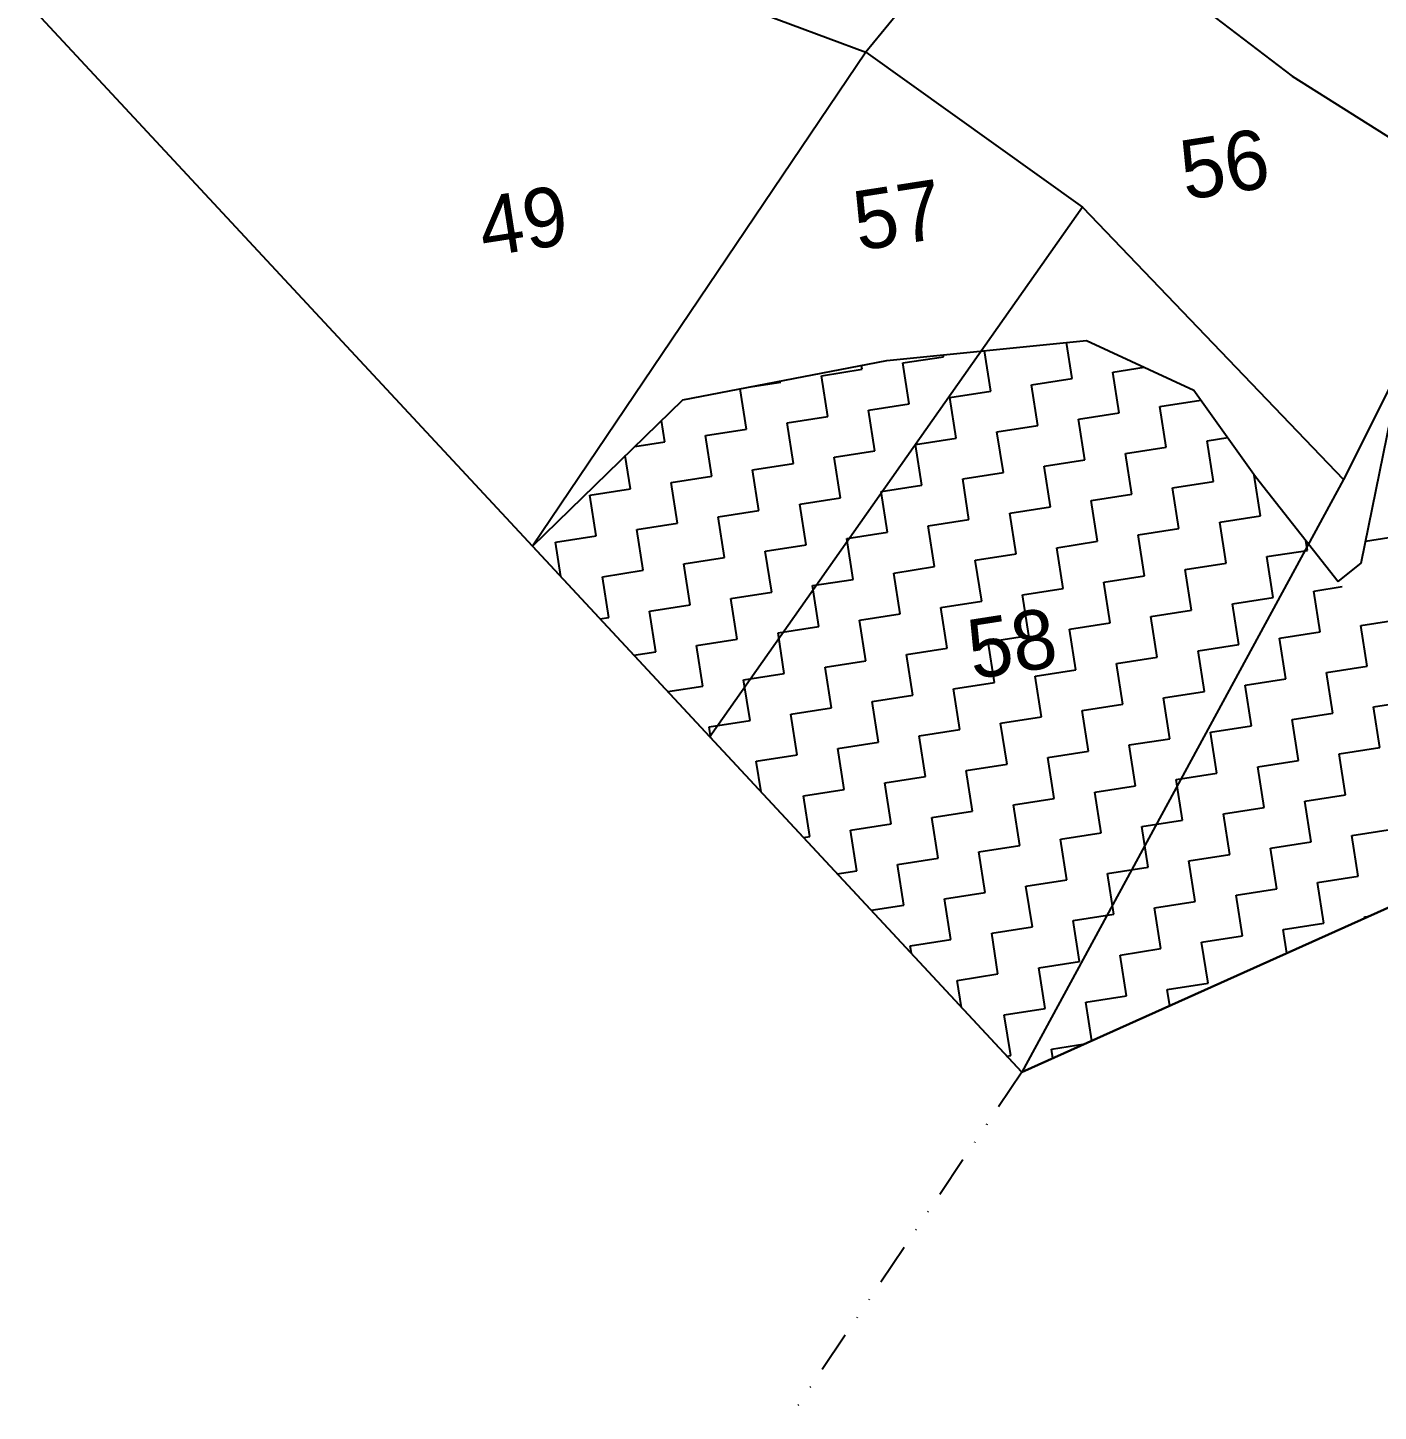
# Model space of a CAD drawing. Header units: metres. Extents: x 288488 to 290462, y 1999122 to 2001536.
# Drawn here: x 288974.5 to 289137, y 1999122.4 to 1999288.9 of the extents above; entities that cross this region are included whole.
import ezdxf
from ezdxf.enums import TextEntityAlignment as Align

# ---------------------------------------------------------------- set-up
doc = ezdxf.new("R2010")
doc.units = ezdxf.units.M
doc.header["$MEASUREMENT"] = 0
doc.linetypes.add('DIVIDE', pattern=[1.25, 0.5, -0.25, 0, -0.25, 0, -0.25])
for name, color, linetype in [('POLY_HATCH', 12, 'Continuous'), ('POLY_PARCEL', 6, 'Continuous'), ('TEXT_PARCEL', 7, 'Continuous'), ('V_BOUND_LINE', 7, 'Continuous'), ('V_DIVIDE_LINE', 7, 'DIVIDE')]:
    doc.layers.add(name, color=color, linetype=linetype)
doc.styles.add('TEXT_MAP', font='')
doc.styles.get('TEXT_MAP').set_extended_font_data('Kruti Dev 050')

msp = doc.modelspace()

# ---------------------------------------------------------------- linework, layer by layer
at = {"layer": 'POLY_HATCH'}
for p, q in [((289077.84, 1999248.81), (289101.88, 1999251.22)), ((289101.88, 1999251.22), (289114.79, 1999245.25)), ((289053.28, 1999244.1), (289077.84, 1999248.81)), ((289035.18, 1999226.5), (289053.28, 1999244.1)), ((289114.79, 1999245.25), (289122.18, 1999234.87)), ((289134.9, 1999224.43), (289138.93, 1999244.13)), ((289122.18, 1999234.87), (289132.13, 1999222.22)), ((289056.53, 1999203.54), (289035.18, 1999226.5)), ((289132.13, 1999222.22), (289134.9, 1999224.43)), ((289210.68, 1999215.52), (289094.06, 1999163.19)), ((289094.06, 1999163.19), (289056.53, 1999203.54))]:
    msp.add_line(p, q, dxfattribs=at)
at = {"layer": 'POLY_HATCH', "linetype": 'Continuous'}
for p, q in [((289100.13, 1999246.67), (289099.46, 1999250.98)), ((289079.77, 1999248.52), (289084.67, 1999249.28)), ((289084.67, 1999249.28), (289084.64, 1999249.5)), ((289090.33, 1999245.14), (289089.58, 1999249.99)), ((289069.97, 1999246.99), (289074.87, 1999247.76)), ((289074.87, 1999247.76), (289074.79, 1999248.23)), ((289080.53, 1999243.62), (289079.77, 1999248.52)), ((289105.03, 1999247.43), (289108.8, 1999248.02)), ((289105.8, 1999242.53), (289105.03, 1999247.43)), ((289061.41, 1999245.66), (289065.06, 1999246.23)), ((289065.06, 1999246.23), (289065.04, 1999246.36)), ((289070.73, 1999242.09), (289069.97, 1999246.99)), ((289095.23, 1999245.91), (289100.13, 1999246.67)), ((289096, 1999241.01), (289095.23, 1999245.91)), ((289060.93, 1999240.57), (289060.17, 1999245.43)), ((289085.43, 1999244.38), (289090.33, 1999245.14)), ((289086.19, 1999239.48), (289085.43, 1999244.38)), ((289110.7, 1999243.29), (289115.6, 1999244.06)), ((289115.6, 1999244.06), (289115.59, 1999244.13)), ((289075.63, 1999242.86), (289080.53, 1999243.62)), ((289076.39, 1999237.96), (289075.63, 1999242.86)), ((289100.9, 1999241.77), (289105.8, 1999242.53)), ((289111.46, 1999238.39), (289110.7, 1999243.29)), ((289051.12, 1999239.04), (289050.72, 1999241.62)), ((289056.03, 1999239.8), (289060.93, 1999240.57)), ((289065.83, 1999241.33), (289070.73, 1999242.09)), ((289066.59, 1999236.43), (289065.83, 1999241.33)), ((289091.09, 1999240.24), (289096, 1999241.01)), ((289101.66, 1999236.87), (289100.9, 1999241.77)), ((289047.5, 1999238.48), (289051.12, 1999239.04)), ((289056.79, 1999234.9), (289056.03, 1999239.8)), ((289081.29, 1999238.72), (289086.19, 1999239.48)), ((289091.86, 1999235.34), (289091.09, 1999240.24)), ((289116.36, 1999239.16), (289118.85, 1999239.54)), ((289117.13, 1999234.26), (289116.36, 1999239.16)), ((289046.99, 1999233.38), (289046.36, 1999237.38)), ((289071.49, 1999237.19), (289076.39, 1999237.96)), ((289072.25, 1999232.29), (289071.49, 1999237.19)), ((289082.06, 1999233.82), (289081.29, 1999238.72)), ((289106.56, 1999237.63), (289111.46, 1999238.39)), ((289107.32, 1999232.73), (289106.56, 1999237.63)), ((289061.69, 1999235.67), (289066.59, 1999236.43)), ((289062.45, 1999230.77), (289061.69, 1999235.67)), ((289096.76, 1999236.11), (289101.66, 1999236.87)), ((289097.52, 1999231.2), (289096.76, 1999236.11)), ((289051.89, 1999234.14), (289056.79, 1999234.9)), ((289052.65, 1999229.24), (289051.89, 1999234.14)), ((289086.96, 1999234.58), (289091.86, 1999235.34)), ((289087.72, 1999229.68), (289086.96, 1999234.58)), ((289112.22, 1999233.49), (289117.13, 1999234.26)), ((289122.03, 1999235.02), (289122.06, 1999235.02)), ((289122.79, 1999230.12), (289122.03, 1999235.02)), ((289042.09, 1999232.62), (289046.99, 1999233.38)), ((289042.85, 1999227.71), (289042.09, 1999232.62)), ((289067.35, 1999231.53), (289072.25, 1999232.29)), ((289077.15, 1999233.05), (289082.06, 1999233.82)), ((289077.92, 1999228.15), (289077.15, 1999233.05)), ((289102.42, 1999231.97), (289107.32, 1999232.73)), ((289112.99, 1999228.59), (289112.22, 1999233.49)), ((289057.55, 1999230), (289062.45, 1999230.77)), ((289068.12, 1999226.63), (289067.35, 1999231.53)), ((289092.62, 1999230.44), (289097.52, 1999231.2)), ((289103.19, 1999227.07), (289102.42, 1999231.97)), ((289047.75, 1999228.48), (289052.65, 1999229.24)), ((289058.31, 1999225.1), (289057.55, 1999230)), ((289082.82, 1999228.92), (289087.72, 1999229.68)), ((289083.58, 1999224.02), (289082.82, 1999228.92)), ((289093.38, 1999225.54), (289092.62, 1999230.44)), ((289117.89, 1999229.36), (289122.79, 1999230.12)), ((289118.65, 1999224.45), (289117.89, 1999229.36)), ((289037.95, 1999226.95), (289042.85, 1999227.71)), ((289048.51, 1999223.58), (289047.75, 1999228.48)), ((289073.02, 1999227.39), (289077.92, 1999228.15)), ((289073.78, 1999222.49), (289073.02, 1999227.39)), ((289108.09, 1999227.83), (289112.99, 1999228.59)), ((289108.85, 1999222.93), (289108.09, 1999227.83)), ((289135.44, 1999227.07), (289138.25, 1999227.51)), ((289038.59, 1999222.84), (289037.95, 1999226.95)), ((289063.21, 1999225.87), (289068.12, 1999226.63)), ((289063.98, 1999220.96), (289063.21, 1999225.87)), ((289088.48, 1999224.78), (289093.38, 1999225.54)), ((289098.28, 1999226.3), (289103.19, 1999227.07)), ((289099.05, 1999221.4), (289098.28, 1999226.3)), ((289123.55, 1999225.22), (289128.45, 1999225.98)), ((289128.45, 1999225.98), (289128.27, 1999227.12)), ((289053.41, 1999224.34), (289058.31, 1999225.1)), ((289054.18, 1999219.44), (289053.41, 1999224.34)), ((289078.68, 1999223.25), (289083.58, 1999224.02)), ((289089.25, 1999219.88), (289088.48, 1999224.78)), ((289113.75, 1999223.69), (289118.65, 1999224.45)), ((289124.31, 1999220.32), (289123.55, 1999225.22)), ((289043.61, 1999222.81), (289048.51, 1999223.58)), ((289044.37, 1999217.91), (289043.61, 1999222.81)), ((289068.88, 1999221.73), (289073.78, 1999222.49)), ((289079.44, 1999218.35), (289078.68, 1999223.25)), ((289103.95, 1999222.17), (289108.85, 1999222.93)), ((289114.51, 1999218.79), (289113.75, 1999223.69)), ((289059.08, 1999220.2), (289063.98, 1999220.96)), ((289069.64, 1999216.83), (289068.88, 1999221.73)), ((289094.15, 1999220.64), (289099.05, 1999221.4)), ((289094.91, 1999215.74), (289094.15, 1999220.64)), ((289104.71, 1999217.26), (289103.95, 1999222.17)), ((289129.22, 1999221.08), (289132.62, 1999221.61)), ((289129.98, 1999216.18), (289129.22, 1999221.08)), ((289049.28, 1999218.68), (289054.18, 1999219.44)), ((289059.84, 1999215.3), (289059.08, 1999220.2)), ((289084.34, 1999219.11), (289089.25, 1999219.88)), ((289085.11, 1999214.21), (289084.34, 1999219.11)), ((289119.41, 1999219.55), (289124.31, 1999220.32)), ((289120.18, 1999214.65), (289119.41, 1999219.55)), ((289043.32, 1999217.75), (289044.37, 1999217.91)), ((289050.04, 1999213.77), (289049.28, 1999218.68)), ((289074.54, 1999217.59), (289079.44, 1999218.35)), ((289075.31, 1999212.69), (289074.54, 1999217.59)), ((289099.81, 1999216.5), (289104.71, 1999217.26)), ((289109.61, 1999218.03), (289114.51, 1999218.79)), ((289110.37, 1999213.13), (289109.61, 1999218.03)), ((289134.88, 1999216.94), (289139.78, 1999217.7)), ((289064.74, 1999216.06), (289069.64, 1999216.83)), ((289065.5, 1999211.16), (289064.74, 1999216.06)), ((289090.01, 1999214.98), (289094.91, 1999215.74)), ((289100.57, 1999211.6), (289099.81, 1999216.5)), ((289125.08, 1999215.42), (289129.98, 1999216.18)), ((289135.64, 1999212.04), (289134.88, 1999216.94)), ((289054.94, 1999214.54), (289059.84, 1999215.3)), ((289055.7, 1999209.64), (289054.94, 1999214.54)), ((289080.21, 1999213.45), (289085.11, 1999214.21)), ((289090.77, 1999210.08), (289090.01, 1999214.98)), ((289115.28, 1999213.89), (289120.18, 1999214.65)), ((289116.04, 1999208.99), (289115.28, 1999213.89)), ((289125.84, 1999210.51), (289125.08, 1999215.42)), ((289047.4, 1999213.36), (289050.04, 1999213.77)), ((289070.4, 1999211.93), (289075.31, 1999212.69)), ((289080.97, 1999208.55), (289080.21, 1999213.45)), ((289105.47, 1999212.36), (289110.37, 1999213.13)), ((289106.24, 1999207.46), (289105.47, 1999212.36)), ((289060.6, 1999210.4), (289065.5, 1999211.16)), ((289071.17, 1999207.02), (289070.4, 1999211.93)), ((289095.67, 1999210.84), (289100.57, 1999211.6)), ((289096.43, 1999205.94), (289095.67, 1999210.84)), ((289130.74, 1999211.28), (289135.64, 1999212.04)), ((289131.5, 1999206.38), (289130.74, 1999211.28)), ((289051.48, 1999208.98), (289055.7, 1999209.64)), ((289061.37, 1999205.5), (289060.6, 1999210.4)), ((289085.87, 1999209.31), (289090.77, 1999210.08)), ((289086.63, 1999204.41), (289085.87, 1999209.31)), ((289111.14, 1999208.23), (289116.04, 1999208.99)), ((289120.94, 1999209.75), (289125.84, 1999210.51)), ((289121.7, 1999204.85), (289120.94, 1999209.75)), ((289076.07, 1999207.79), (289080.97, 1999208.55)), ((289076.83, 1999202.89), (289076.07, 1999207.79)), ((289101.34, 1999206.7), (289106.24, 1999207.46)), ((289111.9, 1999203.32), (289111.14, 1999208.23)), ((289136.4, 1999207.14), (289141.31, 1999207.9)), ((289066.27, 1999206.26), (289071.17, 1999207.02)), ((289067.03, 1999201.36), (289066.27, 1999206.26)), ((289091.53, 1999205.17), (289096.43, 1999205.94)), ((289102.1, 1999201.8), (289101.34, 1999206.7)), ((289126.6, 1999205.61), (289131.5, 1999206.38)), ((289127.37, 1999200.71), (289126.6, 1999205.61)), ((289137.17, 1999202.24), (289136.4, 1999207.14)), ((289056.46, 1999204.74), (289061.37, 1999205.5)), ((289056.67, 1999203.39), (289056.46, 1999204.74)), ((289081.73, 1999203.65), (289086.63, 1999204.41)), ((289092.3, 1999200.27), (289091.53, 1999205.17)), ((289116.8, 1999204.09), (289121.7, 1999204.85)), ((289117.56, 1999199.19), (289116.8, 1999204.09)), ((289071.93, 1999202.12), (289076.83, 1999202.89)), ((289082.49, 1999198.75), (289081.73, 1999203.65)), ((289107, 1999202.56), (289111.9, 1999203.32)), ((289107.76, 1999197.66), (289107, 1999202.56)), ((289132.27, 1999201.48), (289137.17, 1999202.24)), ((289062.13, 1999200.6), (289067.03, 1999201.36)), ((289062.7, 1999196.91), (289062.13, 1999200.6)), ((289072.69, 1999197.22), (289071.93, 1999202.12)), ((289097.2, 1999201.04), (289102.1, 1999201.8)), ((289097.96, 1999196.14), (289097.2, 1999201.04)), ((289122.46, 1999199.95), (289127.37, 1999200.71)), ((289133.03, 1999196.57), (289132.27, 1999201.48)), ((289087.4, 1999199.51), (289092.3, 1999200.27)), ((289088.16, 1999194.61), (289087.4, 1999199.51)), ((289112.66, 1999198.42), (289117.56, 1999199.19)), ((289123.23, 1999195.05), (289122.46, 1999199.95)), ((289067.79, 1999196.46), (289072.69, 1999197.22)), ((289077.59, 1999197.99), (289082.49, 1999198.75)), ((289078.36, 1999193.08), (289077.59, 1999197.99)), ((289102.86, 1999196.9), (289107.76, 1999197.66)), ((289113.43, 1999193.52), (289112.66, 1999198.42)), ((289068.55, 1999191.56), (289067.79, 1999196.46)), ((289093.06, 1999195.37), (289097.96, 1999196.14)), ((289103.62, 1999192), (289102.86, 1999196.9)), ((289128.13, 1999195.81), (289133.03, 1999196.57)), ((289128.89, 1999190.91), (289128.13, 1999195.81)), ((289083.26, 1999193.85), (289088.16, 1999194.61)), ((289093.82, 1999190.47), (289093.06, 1999195.37)), ((289118.33, 1999194.29), (289123.23, 1999195.05)), ((289119.09, 1999189.38), (289118.33, 1999194.29)), ((289073.46, 1999192.32), (289078.36, 1999193.08)), ((289074.22, 1999187.42), (289073.46, 1999192.32)), ((289084.02, 1999188.95), (289083.26, 1999193.85)), ((289108.52, 1999192.76), (289113.43, 1999193.52)), ((289109.29, 1999187.86), (289108.52, 1999192.76)), ((289133.79, 1999191.67), (289138.69, 1999192.44)), ((289067.79, 1999191.44), (289068.55, 1999191.56)), ((289098.72, 1999191.23), (289103.62, 1999192)), ((289099.49, 1999186.33), (289098.72, 1999191.23)), ((289123.99, 1999190.15), (289128.89, 1999190.91)), ((289134.55, 1999186.77), (289133.79, 1999191.67)), ((289079.12, 1999188.18), (289084.02, 1999188.95)), ((289088.92, 1999189.71), (289093.82, 1999190.47)), ((289089.68, 1999184.81), (289088.92, 1999189.71)), ((289114.19, 1999188.62), (289119.09, 1999189.38)), ((289124.75, 1999185.25), (289123.99, 1999190.15)), ((289071.86, 1999187.05), (289074.22, 1999187.42)), ((289079.88, 1999183.28), (289079.12, 1999188.18)), ((289104.39, 1999187.1), (289109.29, 1999187.86)), ((289114.95, 1999183.72), (289114.19, 1999188.62)), ((289094.58, 1999185.57), (289099.49, 1999186.33)), ((289095.35, 1999180.67), (289094.58, 1999185.57)), ((289105.15, 1999182.2), (289104.39, 1999187.1)), ((289129.65, 1999186.01), (289134.55, 1999186.77)), ((289130.42, 1999181.11), (289129.65, 1999186.01)), ((289084.78, 1999184.05), (289089.68, 1999184.81)), ((289085.55, 1999179.14), (289084.78, 1999184.05)), ((289119.85, 1999184.48), (289124.75, 1999185.25)), ((289120.62, 1999179.58), (289119.85, 1999184.48)), ((289075.94, 1999182.67), (289079.88, 1999183.28)), ((289110.05, 1999182.96), (289114.95, 1999183.72)), ((289110.81, 1999178.06), (289110.05, 1999182.96)), ((289090.45, 1999179.91), (289095.35, 1999180.67)), ((289100.25, 1999181.43), (289105.15, 1999182.2)), ((289101.01, 1999176.53), (289100.25, 1999181.43)), ((289125.52, 1999180.35), (289130.42, 1999181.11)), ((289135.32, 1999181.87), (289135.9, 1999181.96)), ((289135.34, 1999181.71), (289135.32, 1999181.87)), ((289080.64, 1999178.38), (289085.55, 1999179.14)), ((289091.21, 1999175.01), (289090.45, 1999179.91)), ((289115.71, 1999178.82), (289120.62, 1999179.58)), ((289125.96, 1999177.5), (289125.52, 1999180.35)), ((289080.79, 1999177.46), (289080.64, 1999178.38)), ((289105.91, 1999177.29), (289110.81, 1999178.06)), ((289106.68, 1999172.39), (289105.91, 1999177.29)), ((289116.48, 1999173.92), (289115.71, 1999178.82)), ((289096.11, 1999175.77), (289101.01, 1999176.53)), ((289096.87, 1999170.87), (289096.11, 1999175.77)), ((289086.31, 1999174.24), (289091.21, 1999175.01)), ((289086.82, 1999170.97), (289086.31, 1999174.24)), ((289111.58, 1999173.16), (289116.48, 1999173.92)), ((289101.77, 1999171.63), (289106.68, 1999172.39)), ((289111.88, 1999171.18), (289111.58, 1999173.16)), ((289091.97, 1999170.11), (289096.87, 1999170.87)), ((289102.5, 1999166.97), (289101.77, 1999171.63)), ((289092.74, 1999165.2), (289091.97, 1999170.11)), ((289097.64, 1999165.97), (289101.65, 1999166.59)), ((289097.81, 1999164.87), (289097.64, 1999165.97)), ((289092.25, 1999165.13), (289092.74, 1999165.2))]:
    msp.add_line(p, q, dxfattribs=at)
at = {"layer": 'POLY_PARCEL'}
for p, q in [((289093.61, 1999308.28), (289075.3, 1999285.91)), ((289093.61, 1999308.28), (289126.61, 1999283.01)), ((289055.54, 1999293.28), (289075.3, 1999285.91)), ((289075.3, 1999285.91), (289035.18, 1999226.5)), ((289075.3, 1999285.91), (289101.36, 1999267.28)), ((289126.61, 1999283.01), (289149.76, 1999268.46)), ((289101.36, 1999267.28), (289056.53, 1999203.54)), ((289101.36, 1999267.28), (289132.79, 1999234.51)), ((289149.76, 1999268.46), (289132.79, 1999234.51)), ((289132.79, 1999234.51), (289094.06, 1999163.19))]:
    msp.add_line(p, q, dxfattribs=at)
at = {"layer": 'V_BOUND_LINE'}
for p, q in [((288974.45, 1999291.81), (289035.18, 1999226.5)), ((289035.18, 1999226.5), (289056.53, 1999203.54)), ((289094.06, 1999163.19), (289228.61, 1999223.56)), ((289056.53, 1999203.54), (289094.06, 1999163.19))]:
    msp.add_line(p, q, dxfattribs=at)
at = {"layer": 'V_DIVIDE_LINE', "ltscale": 10}
msp.add_line((289094.06, 1999163.19), (289066.67, 1999122.39), dxfattribs=at)

# ---------------------------------------------------------------- texts
at = {"layer": 'TEXT_PARCEL', "style": 'TEXT_MAP'}
for s, p in [('56', (289118.45, 1999272.46)), ('57', (289079.14, 1999266.3)), ('49', (289034.05, 1999265.63)), ('58', (289092.88, 1999214.8))]:
    msp.add_text(s, height=7.142, rotation=8.8469, dxfattribs=at).set_placement(p, align=Align.MIDDLE)

doc.saveas('drawing.dxf')
